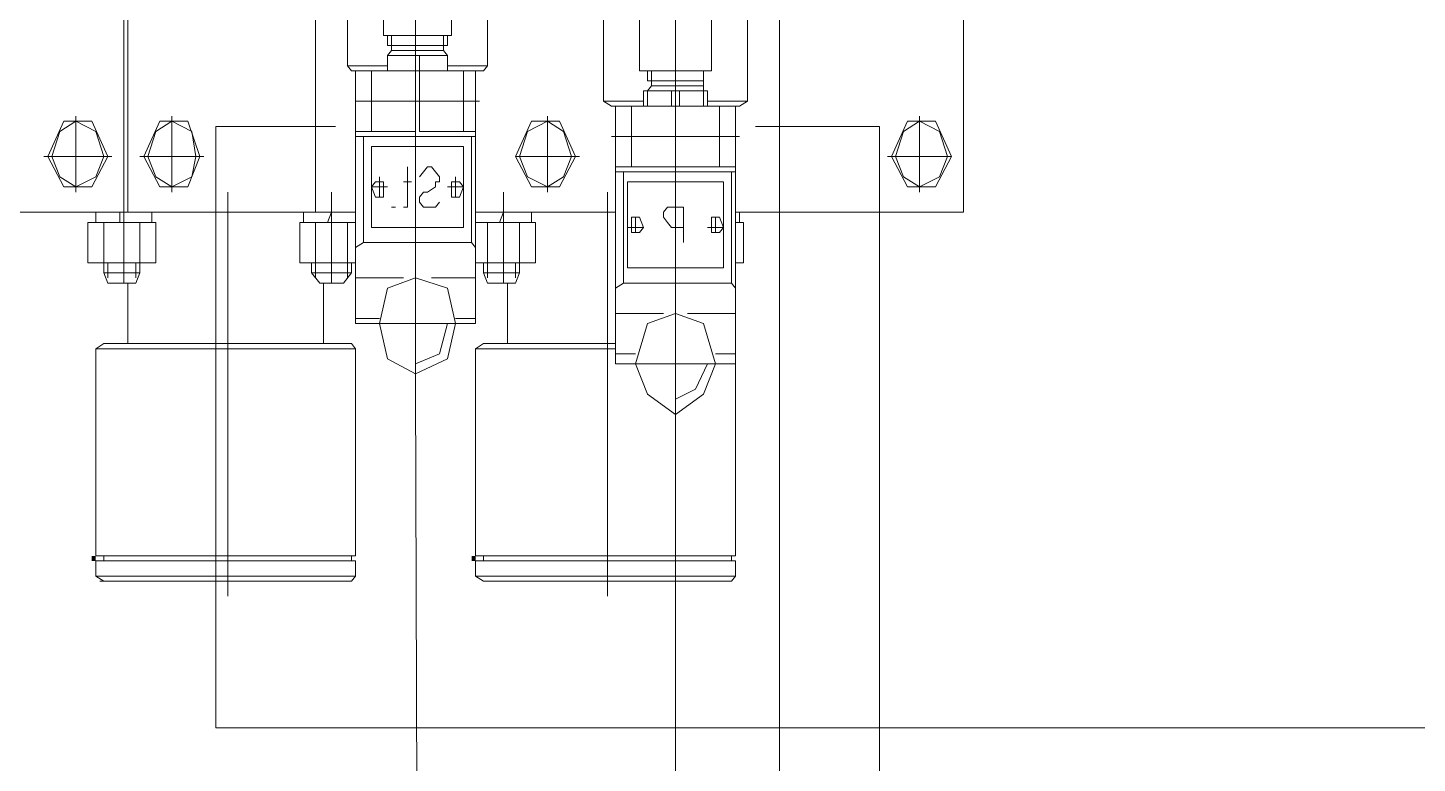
# Model space of a CAD drawing. Header units: inches. Extents: x 2435 to 7572, y 377 to 2555.
# Drawn here: x 3018.6 to 3309, y 2099.4 to 2253.1 of the extents above; entities that cross this region are included whole.
import ezdxf

# ---------------------------------------------------------------- set-up
doc = ezdxf.new("R2010")
doc.units = ezdxf.units.IN
doc.header["$MEASUREMENT"] = 0

msp = doc.modelspace()

# ---------------------------------------------------------------- hatches: boundary and pattern name
at = {"transparency": 33554559}
for points in [[(3032.82, 2141.66), (3031.98, 2141.66), (3031.98, 2142.72), (3032.82, 2142.72)], [(3032.82, 2141.66), (3031.98, 2141.66), (3031.98, 2142.72), (3032.82, 2142.72)], [(3032.82, 2141.66), (3031.98, 2141.66), (3031.98, 2142.72), (3032.82, 2142.72)], [(3112.19, 2141.66), (3111.35, 2141.66), (3111.35, 2142.72), (3112.19, 2142.72)], [(3112.19, 2141.66), (3111.35, 2141.66), (3111.35, 2142.72), (3112.19, 2142.72)], [(3112.19, 2141.66), (3111.35, 2141.66), (3111.35, 2142.72), (3112.19, 2142.72)]]:
    msp.add_hatch(color=256, dxfattribs=at).paths.add_polyline_path(points)

# ---------------------------------------------------------------- linework, layer by layer
at = {"lineweight": 5}
for p, q in [((3099.66, 2178.65), (3099.66, 2415.36)), ((3153.96, 2171.25), (3153.96, 2406.9)), ((3078.77, 2214.58), (3078.77, 2348.78)), ((3175.69, 2348.78), (3175.69, 2214.58)), ((3085.45, 2245.22), (3085.45, 2285.38)), ((3114.7, 2285.38), (3114.7, 2245.22)), ((3214.12, 2285.38), (3214.12, 2214.58)), ((3138.93, 2237.83), (3138.93, 2277.98)), ((3169, 2277.98), (3169, 2237.83)), ((3038.67, 2214.58), (3038.67, 2268.47)), ((3039.5, 2214.58), (3039.5, 2268.47)), ((3092.97, 2265.3), (3092.97, 2251.56)), ((3107.18, 2251.56), (3107.18, 2265.3)), ((3146.44, 2244.17), (3146.44, 2256.85)), ((3161.48, 2256.85), (3161.48, 2244.17)), ((3092.97, 2251.56), (3107.18, 2251.56)), ((3093.81, 2249.45), (3093.81, 2251.56)), ((3094.64, 2251.56), (3094.64, 2249.45)), ((3105.51, 2251.56), (3105.51, 2249.45)), ((3106.34, 2249.45), (3106.34, 2251.56)), ((3094.64, 2249.45), (3093.81, 2249.45)), ((3093.81, 2249.45), (3106.34, 2249.45)), ((3093.81, 2247.34), (3094.64, 2248.39)), ((3093.81, 2244.17), (3093.81, 2247.34)), ((3093.81, 2244.17), (3093.81, 2247.34)), ((3093.81, 2247.34), (3106.34, 2247.34)), ((3094.64, 2248.39), (3094.64, 2249.45)), ((3094.64, 2249.45), (3105.51, 2249.45)), ((3094.64, 2248.39), (3105.51, 2248.39)), ((3099.66, 2244.17), (3099.66, 2247.34)), ((3100.49, 2247.34), (3100.49, 2244.17)), ((3105.51, 2248.39), (3105.51, 2249.45)), ((3105.51, 2249.45), (3106.34, 2249.45)), ((3106.34, 2247.34), (3105.51, 2248.39)), ((3106.34, 2247.34), (3106.34, 2244.17)), ((3106.34, 2244.17), (3106.34, 2247.34)), ((3086.29, 2244.17), (3085.45, 2245.22)), ((3085.45, 2245.22), (3093.81, 2245.22)), ((3106.34, 2245.22), (3114.7, 2245.22)), ((3114.7, 2245.22), (3113.86, 2244.17)), ((3113.86, 2244.17), (3086.29, 2244.17)), ((3087.12, 2191.33), (3087.12, 2244.17)), ((3087.12, 2244.17), (3099.66, 2244.17)), ((3090.47, 2231.49), (3090.47, 2244.17)), ((3099.66, 2244.17), (3093.81, 2244.17)), ((3106.34, 2244.17), (3093.81, 2244.17)), ((3099.66, 2244.17), (3099.66, 2231.49)), ((3100.49, 2244.17), (3099.66, 2244.17)), ((3112.19, 2244.17), (3100.49, 2244.17)), ((3100.49, 2244.17), (3100.49, 2231.49)), ((3100.49, 2244.17), (3106.34, 2244.17)), ((3109.68, 2231.49), (3109.68, 2244.17)), ((3112.19, 2191.33), (3112.19, 2244.17)), ((3161.48, 2244.17), (3146.44, 2244.17)), ((3148.12, 2242.05), (3148.12, 2244.17)), ((3148.95, 2242.05), (3148.12, 2242.05)), ((3148.12, 2242.05), (3159.81, 2242.05)), ((3148.95, 2244.17), (3148.95, 2242.05)), ((3148.95, 2241), (3148.95, 2242.05)), ((3159.81, 2242.05), (3148.95, 2242.05)), ((3159.81, 2239.94), (3159.81, 2244.17)), ((3159.81, 2244.17), (3159.81, 2242.05)), ((3147.28, 2236.77), (3147.28, 2239.94)), ((3147.28, 2239.94), (3160.65, 2239.94)), ((3148.12, 2239.94), (3148.95, 2241)), ((3148.12, 2236.77), (3148.12, 2239.94)), ((3148.95, 2241), (3159.81, 2241)), ((3153.13, 2236.77), (3153.13, 2239.94)), ((3154.8, 2239.94), (3154.8, 2236.77)), ((3159.81, 2236.77), (3159.81, 2239.94)), ((3160.65, 2239.94), (3160.65, 2236.77)), ((3113.03, 2237.83), (3087.12, 2237.83)), ((3138.93, 2237.83), (3147.28, 2237.83)), ((3140.6, 2236.77), (3138.93, 2237.83)), ((3167.33, 2236.77), (3140.6, 2236.77)), ((3141.43, 2182.88), (3141.43, 2236.77)), ((3141.43, 2236.77), (3153.96, 2236.77)), ((3144.77, 2224.09), (3144.77, 2236.77)), ((3147.28, 2236.77), (3148.12, 2236.77)), ((3160.65, 2236.77), (3147.28, 2236.77)), ((3153.13, 2236.77), (3148.12, 2236.77)), ((3154.8, 2236.77), (3153.13, 2236.77)), ((3153.96, 2236.77), (3153.96, 2224.09)), ((3166.5, 2236.77), (3153.96, 2236.77)), ((3153.96, 2236.77), (3153.96, 2224.09)), ((3159.81, 2236.77), (3154.8, 2236.77)), ((3160.65, 2236.77), (3159.81, 2236.77)), ((3160.65, 2237.83), (3169, 2237.83)), ((3163.15, 2224.09), (3163.15, 2236.77)), ((3166.5, 2182.88), (3166.5, 2236.77)), ((3169, 2237.83), (3167.33, 2236.77)), ((3026.13, 2233.6), (3022.79, 2226.2)), ((3025.3, 2231.49), (3028.64, 2233.6)), ((3031.98, 2233.6), (3026.13, 2233.6)), ((3028.64, 2234.66), (3028.64, 2218.8)), ((3028.64, 2233.6), (3032.82, 2231.49)), ((3035.32, 2226.2), (3031.98, 2233.6)), ((3042.84, 2226.2), (3046.19, 2233.6)), ((3045.35, 2231.49), (3048.69, 2233.6)), ((3046.19, 2233.6), (3052.03, 2233.6)), ((3048.69, 2234.66), (3048.69, 2218.8)), ((3048.69, 2233.6), (3052.87, 2231.49)), ((3052.03, 2233.6), (3054.54, 2226.2)), ((3120.54, 2226.2), (3123.89, 2233.6)), ((3123.05, 2231.49), (3127.23, 2233.6)), ((3123.89, 2233.6), (3129.73, 2233.6)), ((3127.23, 2234.66), (3127.23, 2218.8)), ((3127.23, 2233.6), (3130.57, 2231.49)), ((3129.73, 2233.6), (3133.08, 2226.2)), ((3199.08, 2226.2), (3202.42, 2233.6)), ((3201.59, 2231.49), (3204.93, 2233.6)), ((3202.42, 2233.6), (3208.27, 2233.6)), ((3204.93, 2234.66), (3204.93, 2218.8)), ((3204.93, 2233.6), (3209.11, 2231.49)), ((3208.27, 2233.6), (3211.61, 2226.2)), ((3023.63, 2226.2), (3025.3, 2231.49)), ((3032.82, 2231.49), (3034.49, 2226.2)), ((3043.68, 2226.2), (3045.35, 2231.49)), ((3052.87, 2231.49), (3053.71, 2226.2)), ((3078.77, 2232.54), (3057.88, 2232.54)), ((3057.88, 2232.54), (3057.88, 2106.79)), ((3082.95, 2232.54), (3076.26, 2232.54)), ((3099.66, 2231.49), (3087.12, 2231.49)), ((3112.19, 2230.43), (3087.12, 2230.43)), ((3088.8, 2208.24), (3088.8, 2230.43)), ((3100.49, 2231.49), (3112.19, 2231.49)), ((3111.35, 2208.24), (3111.35, 2230.43)), ((3121.38, 2226.2), (3123.05, 2231.49)), ((3130.57, 2231.49), (3132.24, 2226.2)), ((3167.33, 2230.43), (3140.6, 2230.43)), ((3170.67, 2232.54), (3177.36, 2232.54)), ((3196.57, 2232.54), (3175.69, 2232.54)), ((3196.57, 2047.61), (3196.57, 2232.54)), ((3199.92, 2226.2), (3201.59, 2231.49)), ((3209.11, 2231.49), (3210.78, 2226.2)), ((3090.47, 2211.41), (3090.47, 2228.32)), ((3090.47, 2228.32), (3109.68, 2228.32)), ((3109.68, 2228.32), (3109.68, 2211.41)), ((3021.96, 2226.2), (3036.16, 2226.2)), ((3022.79, 2226.2), (3026.13, 2219.86)), ((3025.3, 2221.97), (3023.63, 2226.2)), ((3031.98, 2219.86), (3035.32, 2226.2)), ((3034.49, 2226.2), (3032.82, 2221.97)), ((3055.38, 2226.2), (3042.01, 2226.2)), ((3046.19, 2219.86), (3042.84, 2226.2)), ((3045.35, 2221.97), (3043.68, 2226.2)), ((3054.54, 2226.2), (3052.03, 2219.86)), ((3053.71, 2226.2), (3052.87, 2221.97)), ((3097.99, 2224.09), (3097.99, 2215.63)), ((3101.33, 2223.03), (3102.16, 2224.09)), ((3102.16, 2224.09), (3103, 2224.09)), ((3103, 2224.09), (3103.83, 2223.03)), ((3133.91, 2226.2), (3120.54, 2226.2)), ((3123.89, 2219.86), (3120.54, 2226.2)), ((3123.05, 2221.97), (3121.38, 2226.2)), ((3133.08, 2226.2), (3129.73, 2219.86)), ((3132.24, 2226.2), (3130.57, 2221.97)), ((3153.96, 2224.09), (3141.43, 2224.09)), ((3153.96, 2224.09), (3166.5, 2224.09)), ((3211.61, 2226.2), (3198.25, 2226.2)), ((3202.42, 2219.86), (3199.08, 2226.2)), ((3201.59, 2221.97), (3199.92, 2226.2)), ((3211.61, 2226.2), (3208.27, 2219.86)), ((3210.78, 2226.2), (3209.11, 2221.97)), ((3028.64, 2219.86), (3025.3, 2221.97)), ((3032.82, 2221.97), (3028.64, 2219.86)), ((3048.69, 2219.86), (3045.35, 2221.97)), ((3052.87, 2221.97), (3048.69, 2219.86)), ((3092.14, 2221.97), (3092.14, 2217.75)), ((3100.49, 2221.97), (3101.33, 2223.03)), ((3103.83, 2223.03), (3104.67, 2221.97)), ((3104.67, 2221.97), (3104.67, 2220.92)), ((3108.01, 2221.97), (3108.01, 2217.75)), ((3127.23, 2219.86), (3123.05, 2221.97)), ((3130.57, 2221.97), (3127.23, 2219.86)), ((3166.5, 2223.03), (3141.43, 2223.03)), ((3143.1, 2199.78), (3143.1, 2223.03)), ((3165.66, 2199.78), (3165.66, 2223.03)), ((3204.93, 2219.86), (3201.59, 2221.97)), ((3209.11, 2221.97), (3204.93, 2219.86)), ((3026.13, 2219.86), (3031.98, 2219.86)), ((3038.67, 2218.8), (3038.67, 2199.78)), ((3052.03, 2219.86), (3046.19, 2219.86)), ((3060.39, 2134.27), (3060.39, 2218.8)), ((3082.11, 2218.8), (3082.11, 2199.78)), ((3090.47, 2219.86), (3091.3, 2220.92)), ((3090.47, 2219.86), (3093.81, 2219.86)), ((3091.3, 2217.75), (3090.47, 2219.86)), ((3091.3, 2220.92), (3092.97, 2220.92)), ((3092.97, 2220.92), (3092.97, 2217.75)), ((3098.82, 2220.92), (3097.15, 2220.92)), ((3101.33, 2218.8), (3100.49, 2217.75)), ((3102.16, 2218.8), (3101.33, 2218.8)), ((3103.83, 2219.86), (3102.16, 2218.8)), ((3104.67, 2220.92), (3103.83, 2220.92)), ((3103.83, 2220.92), (3103.83, 2219.86)), ((3106.34, 2219.86), (3109.68, 2219.86)), ((3107.18, 2219.86), (3107.18, 2220.92)), ((3107.18, 2220.92), (3108.85, 2220.92)), ((3107.18, 2217.75), (3107.18, 2219.86)), ((3108.85, 2220.92), (3109.68, 2219.86)), ((3109.68, 2219.86), (3108.85, 2217.75)), ((3118.04, 2218.8), (3118.04, 2199.78)), ((3129.73, 2219.86), (3123.89, 2219.86)), ((3139.76, 2134.27), (3139.76, 2218.8)), ((3143.94, 2202.95), (3143.94, 2220.92)), ((3143.94, 2220.92), (3163.99, 2220.92)), ((3163.99, 2220.92), (3163.99, 2202.95)), ((3208.27, 2219.86), (3202.42, 2219.86)), ((3092.97, 2217.75), (3091.3, 2217.75)), ((3094.64, 2215.63), (3095.48, 2215.63)), ((3095.48, 2215.63), (3094.64, 2215.63)), ((3097.99, 2215.63), (3097.15, 2215.63)), ((3100.49, 2217.75), (3100.49, 2216.69)), ((3100.49, 2216.69), (3101.33, 2215.63)), ((3101.33, 2215.63), (3103.83, 2215.63)), ((3103.83, 2215.63), (3104.67, 2216.69)), ((3108.85, 2217.75), (3107.18, 2217.75)), ((3151.46, 2214.58), (3152.29, 2215.63)), ((3152.29, 2215.63), (3155.64, 2215.63)), ((3155.64, 2215.63), (3155.64, 2208.24)), ((3078.77, 2214.58), (2772.98, 2214.58)), ((3032.82, 2212.46), (3032.82, 2214.58)), ((3037.83, 2214.58), (3037.83, 2212.46)), ((3038.67, 2212.46), (3038.67, 2214.58)), ((3044.51, 2214.58), (3044.51, 2212.46)), ((3076.26, 2212.46), (3076.26, 2214.58)), ((3087.12, 2214.58), (3078.77, 2214.58)), ((3082.11, 2214.58), (3081.28, 2212.46)), ((3082.11, 2212.46), (3082.11, 2214.58)), ((3141.43, 2214.58), (3112.19, 2214.58)), ((3118.04, 2214.58), (3117.2, 2212.46)), ((3118.04, 2212.46), (3118.04, 2214.58)), ((3123.89, 2214.58), (3123.89, 2212.46)), ((3144.77, 2211.41), (3144.77, 2213.52)), ((3144.77, 2213.52), (3146.44, 2213.52)), ((3145.61, 2213.52), (3145.61, 2210.35)), ((3146.44, 2213.52), (3147.28, 2211.41)), ((3151.46, 2213.52), (3151.46, 2214.58)), ((3152.29, 2212.46), (3151.46, 2213.52)), ((3161.48, 2211.41), (3161.48, 2213.52)), ((3161.48, 2213.52), (3163.15, 2213.52)), ((3162.32, 2213.52), (3162.32, 2210.35)), ((3163.15, 2213.52), (3163.99, 2211.41)), ((3175.69, 2214.58), (3166.5, 2214.58)), ((3167.33, 2214.58), (3167.33, 2212.46)), ((3175.69, 1989.49), (3175.69, 2214.58)), ((3214.12, 2214.58), (3175.69, 2214.58)), ((3045.35, 2212.46), (3031.15, 2212.46)), ((3031.15, 2212.46), (3031.15, 2204.01)), ((3031.15, 2212.46), (3045.35, 2212.46)), ((3044.51, 2212.46), (3032.82, 2212.46)), ((3034.49, 2212.46), (3034.49, 2204.01)), ((3042.01, 2204.01), (3042.01, 2212.46)), ((3045.35, 2204.01), (3045.35, 2212.46)), ((3075.43, 2212.46), (3087.12, 2212.46)), ((3087.12, 2212.46), (3075.43, 2212.46)), ((3075.43, 2212.46), (3075.43, 2204.01)), ((3087.12, 2212.46), (3076.26, 2212.46)), ((3078.77, 2204.01), (3078.77, 2212.46)), ((3085.45, 2212.46), (3085.45, 2204.01)), ((3109.68, 2211.41), (3090.47, 2211.41)), ((3124.72, 2212.46), (3112.19, 2212.46)), ((3112.19, 2212.46), (3124.72, 2212.46)), ((3123.89, 2212.46), (3112.19, 2212.46)), ((3114.7, 2212.46), (3114.7, 2204.01)), ((3121.38, 2212.46), (3121.38, 2204.01)), ((3124.72, 2204.01), (3124.72, 2212.46)), ((3143.94, 2211.41), (3147.28, 2211.41)), ((3144.77, 2210.35), (3144.77, 2211.41)), ((3146.44, 2210.35), (3144.77, 2210.35)), ((3147.28, 2211.41), (3146.44, 2210.35)), ((3153.13, 2211.41), (3152.29, 2212.46)), ((3155.64, 2211.41), (3153.13, 2211.41)), ((3160.65, 2211.41), (3163.99, 2211.41)), ((3161.48, 2210.35), (3161.48, 2211.41)), ((3163.15, 2210.35), (3161.48, 2210.35)), ((3163.99, 2211.41), (3163.15, 2210.35)), ((3168.17, 2212.46), (3166.5, 2212.46)), ((3166.5, 2212.46), (3168.17, 2212.46)), ((3167.33, 2212.46), (3166.5, 2212.46)), ((3168.17, 2204.01), (3168.17, 2212.46)), ((3088.8, 2208.24), (3087.12, 2207.18)), ((3111.35, 2208.24), (3088.8, 2208.24)), ((3112.19, 2207.18), (3111.35, 2208.24)), ((3031.15, 2204.01), (3045.35, 2204.01)), ((3034.49, 2204.01), (3031.15, 2204.01)), ((3034.49, 2204.01), (3034.49, 2201.9)), ((3042.01, 2204.01), (3034.49, 2204.01)), ((3035.32, 2204.01), (3035.32, 2200.84)), ((3041.17, 2204.01), (3041.17, 2200.84)), ((3042.01, 2201.9), (3042.01, 2204.01)), ((3045.35, 2204.01), (3042.01, 2204.01)), ((3075.43, 2204.01), (3087.12, 2204.01)), ((3078.77, 2204.01), (3075.43, 2204.01)), ((3077.93, 2204.01), (3077.93, 2201.9)), ((3085.45, 2204.01), (3078.77, 2204.01)), ((3078.77, 2204.01), (3078.77, 2200.84)), ((3087.12, 2204.01), (3085.45, 2204.01)), ((3085.45, 2204.01), (3085.45, 2200.84)), ((3086.29, 2201.9), (3086.29, 2204.01)), ((3114.7, 2204.01), (3112.19, 2204.01)), ((3112.19, 2204.01), (3124.72, 2204.01)), ((3113.86, 2201.9), (3113.86, 2204.01)), ((3121.38, 2204.01), (3114.7, 2204.01)), ((3114.7, 2204.01), (3114.7, 2200.84)), ((3120.54, 2204.01), (3120.54, 2200.84)), ((3124.72, 2204.01), (3121.38, 2204.01)), ((3121.38, 2204.01), (3121.38, 2201.9)), ((3168.17, 2204.01), (3166.5, 2204.01)), ((3166.5, 2204.01), (3168.17, 2204.01)), ((3034.49, 2201.9), (3035.32, 2199.78)), ((3034.49, 2201.9), (3042.01, 2201.9)), ((3041.17, 2199.78), (3042.01, 2201.9)), ((3077.93, 2201.9), (3079.61, 2199.78)), ((3077.93, 2201.9), (3086.29, 2201.9)), ((3084.62, 2199.78), (3086.29, 2201.9)), ((3114.7, 2199.78), (3113.86, 2201.9)), ((3113.86, 2201.9), (3121.38, 2201.9)), ((3121.38, 2201.9), (3120.54, 2199.78)), ((3163.99, 2202.95), (3143.94, 2202.95)), ((3035.32, 2199.78), (3041.17, 2199.78)), ((3039.5, 2199.78), (3039.5, 2187.1)), ((3079.61, 2199.78), (3084.62, 2199.78)), ((3080.44, 2199.78), (3080.44, 2187.1)), ((3097.15, 2200.84), (3087.12, 2200.84)), ((3092.14, 2191.33), (3093.81, 2198.73)), ((3093.81, 2198.73), (3099.66, 2200.84)), ((3099.66, 2200.84), (3106.34, 2198.73)), ((3112.19, 2200.84), (3103, 2200.84)), ((3106.34, 2198.73), (3108.01, 2191.33)), ((3120.54, 2199.78), (3114.7, 2199.78)), ((3118.87, 2199.78), (3118.87, 2187.1)), ((3143.1, 2199.78), (3141.43, 2198.73)), ((3165.66, 2199.78), (3143.1, 2199.78)), ((3166.5, 2198.73), (3165.66, 2199.78)), ((3092.14, 2192.39), (3087.12, 2192.39)), ((3112.19, 2192.39), (3108.01, 2192.39)), ((3151.46, 2193.44), (3141.43, 2193.44)), ((3148.12, 2191.33), (3153.96, 2193.44)), ((3153.96, 2193.44), (3159.81, 2191.33)), ((3166.5, 2193.44), (3156.47, 2193.44)), ((3092.14, 2191.33), (3087.12, 2191.33)), ((3109.68, 2191.33), (3090.47, 2191.33)), ((3093.81, 2183.93), (3092.14, 2191.33)), ((3106.34, 2191.33), (3104.67, 2184.99)), ((3108.01, 2191.33), (3106.34, 2183.93)), ((3108.01, 2191.33), (3112.19, 2191.33)), ((3145.61, 2182.88), (3148.12, 2191.33)), ((3159.81, 2191.33), (3162.32, 2182.88)), ((3034.49, 2187.1), (3032.82, 2186.05)), ((3086.29, 2187.1), (3034.49, 2187.1)), ((3087.12, 2186.05), (3086.29, 2187.1)), ((3113.86, 2187.1), (3112.19, 2186.05)), ((3141.43, 2187.1), (3113.86, 2187.1)), ((3032.82, 2186.05), (3032.82, 2142.72)), ((3087.12, 2186.05), (3032.82, 2186.05)), ((3087.12, 2142.72), (3087.12, 2186.05)), ((3099.66, 2180.76), (3093.81, 2183.93)), ((3104.67, 2184.99), (3099.66, 2182.88)), ((3106.34, 2183.93), (3099.66, 2180.76)), ((3112.19, 2186.05), (3112.19, 2142.72)), ((3141.43, 2186.05), (3112.19, 2186.05)), ((3145.61, 2184.99), (3141.43, 2184.99)), ((3166.5, 2184.99), (3162.32, 2184.99)), ((3166.5, 2142.72), (3166.5, 2186.05)), ((3145.61, 2182.88), (3141.43, 2182.88)), ((3163.99, 2182.88), (3144.77, 2182.88)), ((3148.12, 2176.54), (3145.61, 2182.88)), ((3160.65, 2182.88), (3158.14, 2177.59)), ((3162.32, 2182.88), (3159.81, 2176.54)), ((3162.32, 2182.88), (3166.5, 2182.88)), ((3099.66, 2178.65), (3100.49, 1930.31)), ((3153.96, 2172.31), (3148.12, 2176.54)), ((3158.14, 2177.59), (3153.96, 2175.48)), ((3159.81, 2176.54), (3153.96, 2172.31)), ((3153.96, 2172.31), (3153.96, 1930.31)), ((3032.82, 2142.72), (3087.12, 2142.72)), ((3032.82, 2138.49), (3032.82, 2141.66)), ((3032.82, 2141.66), (3087.12, 2141.66)), ((3034.49, 2141.66), (3034.49, 2142.72)), ((3086.29, 2141.66), (3086.29, 2142.72)), ((3087.12, 2141.66), (3087.12, 2138.49)), ((3112.19, 2142.72), (3166.5, 2142.72)), ((3112.19, 2138.49), (3112.19, 2141.66)), ((3112.19, 2141.66), (3166.5, 2141.66)), ((3113.86, 2141.66), (3113.86, 2142.72)), ((3165.66, 2141.66), (3165.66, 2142.72)), ((3166.5, 2141.66), (3166.5, 2138.49)), ((3034.49, 2137.44), (3032.82, 2138.49)), ((3087.12, 2138.49), (3032.82, 2138.49)), ((3033.65, 2137.44), (3034.49, 2137.44)), ((3086.29, 2137.44), (3034.49, 2137.44)), ((3087.12, 2138.49), (3086.29, 2137.44)), ((3166.5, 2138.49), (3112.19, 2138.49)), ((3113.86, 2137.44), (3112.19, 2138.49)), ((3165.66, 2137.44), (3113.86, 2137.44)), ((3166.5, 2138.49), (3165.66, 2137.44)), ((3057.88, 2106.79), (3391.24, 2106.79))]:
    msp.add_line(p, q, dxfattribs=at)

doc.saveas('drawing.dxf')
